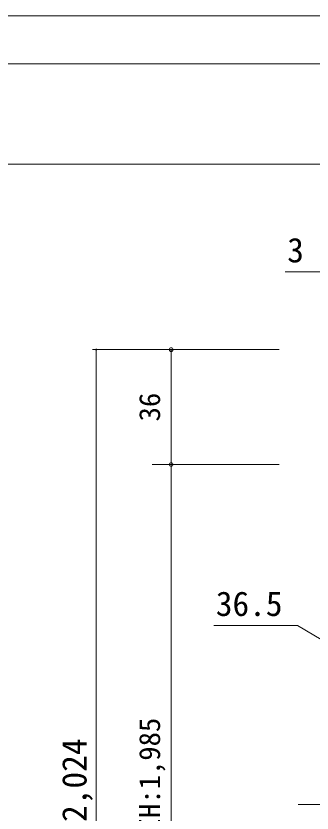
# Model space of a CAD drawing. Units: millimetres on the paper, enlarged 10 times, with parts at other scales. Extents: x -2000 to 2000, y -1385 to 1385.
# Drawn here: x -1340 to -1030, y 552 to 1385 of the extents above; entities that cross this region are included whole.
import ezdxf
from ezdxf.enums import TextEntityAlignment as Align

# ---------------------------------------------------------------- set-up
doc = ezdxf.new("R2010")
doc.units = ezdxf.units.MM
doc.header["$LTSCALE"] = 10
doc.header["$PDMODE"] = 32
doc.header["$PDSIZE"] = 4
doc.linetypes.add('DOUBLE_CHAIN2', pattern=[12.8, 9, -1, 0.6, -0.6, 0.6, -1])
for name, color, linetype, lineweight in [('1-0_H-SYM', 7, 'Continuous', 20), ('1-1_0', 7, 'Continuous', 20), ('2-0_18', 7, 'Continuous', 18)]:
    doc.layers.add(name, color=color, linetype=linetype, lineweight=lineweight)
doc.styles.add('ＭＳ ゴシック', font='')
doc.styles.get('ＭＳ ゴシック').set_extended_font_data('MS Gothic')

msp = doc.modelspace()

# ---------------------------------------------------------------- linework, layer by layer
at = {"layer": '1-0_H-SYM'}
for p, q in [((-1950, 1335), (380, 1335)), ((-1950, 1230), (380, 1230))]:
    msp.add_line(p, q, dxfattribs=at)
at = {"layer": '1-1_0'}
for p, q in [((-1950, 1335), (380, 1335)), ((-1950, 1230), (380, 1230))]:
    msp.add_line(p, q, dxfattribs=at)
msp.add_lwpolyline([(2000, -1385), (2000, 1385), (-2000, 1385), (-2000, -1385)], dxfattribs=at)
at = {"layer": '2-0_18', "color": 4, "lineweight": 9}
for p, q in [((-1064.59, 1036.22), (-1260.17, 1036.22)), ((-1256, 1036.22), (-1256, 92.4)), ((-1197.66, 1036.22), (-1064.59, 1036.22)), ((-1177.66, 1036.22), (-1177.66, 916.22)), ((-1197.66, 916.22), (-1064.59, 916.22)), ((-1177.66, 916.22), (-1177.66, 102.4)), ((-1045.23, 748.05), (-1132.95, 748.05)), ((-957.09, 695.22), (-1045.23, 748.05))]:
    msp.add_line(p, q, dxfattribs=at)
at = {"layer": '2-0_18', "linetype": 'DOUBLE_CHAIN2', "lineweight": 20}
msp.add_line((-504.59, 560.74), (-1044.59, 560.74), dxfattribs=at)
at = {"layer": '2-0_18', "color": 4, "lineweight": 9}
msp.add_lwpolyline([(-1017.92, 1117.64), (-1027.92, 1117.64), (-1058.2, 1117.64)], dxfattribs=at)
for start, end in [(90, 270), (270, 90)]:
    msp.add_arc((-1256, 1036.22), 0.521, start, end, dxfattribs=at)
at = {"layer": '2-0_18', "color": 4}
for p in [(-1177.66, 1036.22), (-1177.66, 916.22)]:
    msp.add_point(p, dxfattribs=at)

# ---------------------------------------------------------------- texts
at = {"layer": '2-0_18', "style": 'ＭＳ ゴシック'}
for s, p in [('3', (-1056.12, 1119.72)), ('36.5', (-1130.87, 750.13))]:
    msp.add_text(s, height=25.66, dxfattribs=at).set_placement(p, align=Align.BOTTOM_LEFT)
for s, height, p in [('36', 21.99, (-1182.66, 961.22)), ('枠内IH:1,985', 21.99, (-1182.66, 471.81)), ('枠外H:2,024', 25.66, (-1258.51, 437.64))]:
    msp.add_text(s, height=height, rotation=90, dxfattribs=at).set_placement(p, align=Align.BOTTOM_LEFT)

doc.saveas('drawing.dxf')
